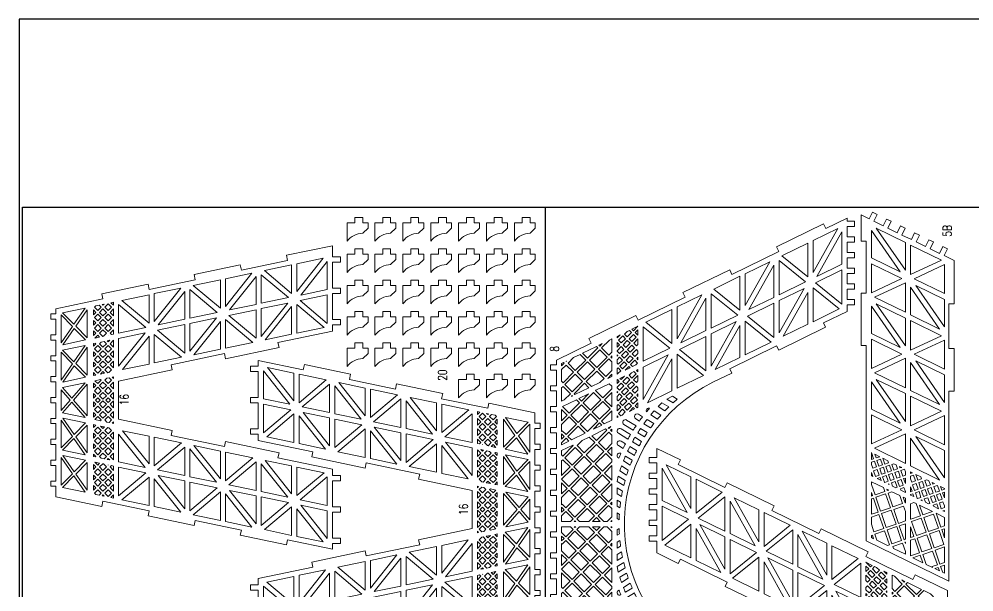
# Model space of a CAD drawing. Header units: millimetres. Extents: x 6136 to 7046, y 1563 to 2173.
# Drawn here: x 6136 to 6684, y 1844 to 2173 of the extents above; entities that cross this region are included whole.
import ezdxf
from ezdxf.enums import TextEntityAlignment as Align

# ---------------------------------------------------------------- set-up
doc = ezdxf.new("R2010")
doc.units = ezdxf.units.MM
doc.header["$LTSCALE"] = 0.5
doc.layers.get('0').update_dxf_attribs({"color": 255})
doc.layers.add('0 @ 1', color=255, linetype='Continuous')
doc.styles.add('Annotative', font='romans.shx', dxfattribs={"width": 0.75})

# ---------------------------------------------------------------- blocks, each defined once
blk = doc.blocks.new('A$C0E6B544E')
at = {"color": 1, "linetype": 'Continuous', "lineweight": 15}
for points in [[(167.96, 4.5), (167.96, 0), (164.96, 0), (164.96, 4.5), (149.96, 4.5), (149.96, 0), (146.96, 0), (146.96, 4.5), (131.96, 4.5), (131.96, 0), (128.96, 0), (128.96, 4.5), (125.33, 4.5), (118.79, 35.8), (115.85, 35.19), (109.43, 65.88), (112.37, 66.49), (105.95, 97.18), (103.01, 96.57), (96.59, 127.26), (74.71, 127.26), (68.29, 96.57), (65.36, 97.18), (58.94, 66.49), (61.88, 65.88), (55.46, 35.19), (52.52, 35.8), (45.97, 4.5), (42.35, 4.5), (42.35, 0), (39.35, 0), (39.35, 4.5), (24.35, 4.5), (24.35, 0), (21.35, 0), (21.35, 4.5), (6.35, 4.5), (6.35, 0), (3.35, 0), (3.35, 4.5), (0, 4.5), (5.41, 30.36), (2.47, 30.97), (8.01, 57.44), (10.94, 56.83), (16.48, 83.3), (13.54, 83.91), (19.08, 110.38), (22.02, 109.77), (27.55, 136.24), (24.62, 136.85), (30.15, 163.32), (36.15, 163.32), (36.15, 166.26), (39.15, 166.26), (39.15, 163.32), (48.15, 163.32), (48.15, 166.26), (51.15, 166.26), (51.15, 163.32), (60.15, 163.32), (60.15, 166.26), (63.15, 166.26), (63.15, 163.32), (72.15, 163.32), (72.15, 166.26), (75.15, 166.26), (75.15, 163.32), (84.15, 163.32), (84.15, 166.26), (87.15, 166.26), (87.15, 163.32), (96.15, 163.32), (96.15, 166.26), (99.15, 166.26), (99.15, 163.32), (108.15, 163.32), (108.15, 166.26), (111.15, 166.26), (111.15, 163.32), (120.15, 163.32), (120.15, 166.26), (123.15, 166.26), (123.15, 163.32), (132.15, 163.32), (132.15, 166.26), (135.15, 166.26), (135.15, 163.32), (138.09, 163.32), (143.75, 136.24), (146.69, 136.85), (152.23, 110.38), (149.29, 109.77), (154.83, 83.3), (157.76, 83.91), (163.3, 57.44), (160.36, 56.83), (165.9, 30.36), (168.84, 30.97), (174.37, 4.5)], [(35.47, 159.45), (42.11, 152.92), (32.74, 146.39)], [(36.73, 160.32), (52.73, 160.32), (43.36, 153.79)], [(44.45, 152.72), (53.82, 159.25), (51.09, 146.2)], [(63.57, 152.92), (54.2, 146.39), (56.93, 159.45)], [(58.18, 160.32), (74.19, 160.32), (64.82, 153.79)], [(65.91, 152.72), (75.28, 159.25), (72.54, 146.2)], [(84.51, 154.18), (75.68, 146.54), (78.39, 159.48)], [(85.65, 155.17), (91.6, 160.32), (79.71, 160.32)], [(86.8, 154.18), (95.63, 146.54), (92.92, 159.48)], [(105.4, 152.72), (96.03, 159.25), (98.76, 146.2)], [(106.49, 153.79), (97.12, 160.32), (113.13, 160.32)], [(107.74, 152.92), (117.11, 146.39), (114.38, 159.45)], [(126.85, 152.72), (117.49, 159.25), (120.22, 146.2)], [(127.94, 153.79), (118.57, 160.32), (134.58, 160.32)], [(135.83, 159.45), (129.19, 152.92), (138.56, 146.39)], [(49.84, 145.32), (33.83, 145.32), (43.2, 151.85)], [(71.29, 145.32), (55.28, 145.32), (64.65, 151.85)], [(76.57, 145.32), (94.73, 145.32), (85.65, 153.19)], [(100.01, 145.32), (116.02, 145.32), (106.65, 151.85)], [(121.47, 145.32), (137.48, 145.32), (128.11, 151.85)], [(31.09, 138.48), (31.5, 140.44), (32.25, 141.2), (34.19, 139.26), (32.25, 137.32)], [(33.31, 136.26), (35.25, 138.2), (37.19, 136.26), (35.25, 134.32)], [(33.87, 141.69), (36.63, 141.69), (35.25, 140.32)], [(36.31, 139.26), (38.25, 141.2), (40.19, 139.26), (38.25, 137.32)], [(39.31, 136.26), (41.25, 138.2), (43.19, 136.26), (41.25, 134.32)], [(39.87, 141.69), (42.63, 141.69), (41.25, 140.32)], [(42.31, 139.26), (44.25, 141.2), (46.19, 139.26), (44.25, 137.32)], [(45.31, 136.26), (47.25, 138.2), (49.04, 136.4), (48.96, 136.03), (47.25, 134.32)], [(45.87, 141.69), (48.63, 141.69), (47.25, 140.32)], [(48.31, 139.26), (49.99, 140.94), (49.41, 138.16)], [(51.94, 135.62), (52.28, 137.22), (53.25, 138.2), (55.19, 136.26), (53.25, 134.32)], [(52.98, 140.59), (53.21, 141.69), (54.63, 141.69), (53.25, 140.32)], [(54.31, 139.26), (56.25, 141.2), (58.19, 139.26), (56.25, 137.32)], [(57.31, 136.26), (59.25, 138.2), (61.19, 136.26), (59.25, 134.32)], [(57.87, 141.69), (60.63, 141.69), (59.25, 140.32)], [(60.31, 139.26), (62.25, 141.2), (64.19, 139.26), (62.25, 137.32)], [(63.31, 136.26), (65.25, 138.2), (67.19, 136.26), (65.25, 134.32)], [(63.87, 141.69), (66.63, 141.69), (65.25, 140.32)], [(66.31, 139.26), (68.25, 141.2), (70.19, 139.26), (68.25, 137.32)], [(69.31, 136.26), (70.77, 137.72), (70.27, 135.3)], [(69.87, 141.69), (71.6, 141.69), (71.33, 140.4), (71.25, 140.32)], [(73.84, 137.73), (74.51, 140.94), (76.19, 139.26), (74.25, 137.32)], [(75.31, 136.26), (77.25, 138.2), (79.19, 136.26), (77.25, 134.32)], [(75.87, 141.69), (78.63, 141.69), (77.25, 140.32)], [(82.19, 139.26), (80.25, 137.32), (78.31, 139.26), (80.25, 141.2)], [(83.25, 138.2), (85.19, 136.26), (83.25, 134.32), (81.31, 136.26)], [(83.25, 140.32), (81.87, 141.69), (84.63, 141.69)], [(85.65, 140.6), (87, 139.26), (85.65, 137.91), (84.31, 139.26)], [(88.06, 138.2), (86.12, 136.26), (88.06, 134.32), (90, 136.26)], [(88.06, 140.32), (89.43, 141.69), (86.68, 141.69)], [(89.12, 139.26), (91.06, 137.32), (93, 139.26), (91.06, 141.2)], [(96, 136.26), (94.06, 138.2), (92.12, 136.26), (94.06, 134.32)], [(95.43, 141.69), (92.68, 141.69), (94.06, 140.32)], [(97.47, 137.73), (96.8, 140.94), (95.12, 139.26), (97.06, 137.32)], [(101.43, 141.69), (99.7, 141.69), (99.97, 140.4), (100.06, 140.32)], [(102, 136.26), (100.54, 137.72), (101.04, 135.3)], [(105, 139.26), (103.06, 141.2), (101.12, 139.26), (103.06, 137.32)], [(108, 136.26), (106.06, 138.2), (104.12, 136.26), (106.06, 134.32)], [(107.43, 141.69), (104.68, 141.69), (106.06, 140.32)], [(111, 139.26), (109.06, 141.2), (107.12, 139.26), (109.06, 137.32)], [(114, 136.26), (112.06, 138.2), (110.12, 136.26), (112.06, 134.32)], [(113.43, 141.69), (110.68, 141.69), (112.06, 140.32)], [(117, 139.26), (115.06, 141.2), (113.12, 139.26), (115.06, 137.32)], [(119.36, 135.62), (119.03, 137.22), (118.06, 138.2), (116.12, 136.26), (118.06, 134.32)], [(118.32, 140.59), (118.09, 141.69), (116.68, 141.69), (118.06, 140.32)], [(123, 139.26), (121.32, 140.94), (121.9, 138.16)], [(126, 136.26), (124.06, 138.2), (122.26, 136.4), (122.34, 136.03), (124.06, 134.32)], [(125.43, 141.69), (122.68, 141.69), (124.06, 140.32)], [(129, 139.26), (127.06, 141.2), (125.12, 139.26), (127.06, 137.32)], [(132, 136.26), (130.06, 138.2), (128.12, 136.26), (130.06, 134.32)], [(131.43, 141.69), (128.68, 141.69), (130.06, 140.32)], [(135, 139.26), (133.06, 141.2), (131.12, 139.26), (133.06, 137.32)], [(138, 136.26), (136.06, 138.2), (134.12, 136.26), (136.06, 134.32)], [(137.43, 141.69), (134.68, 141.69), (136.06, 140.32)], [(139.06, 137.32), (137.12, 139.26), (139.06, 141.2), (139.81, 140.44), (140.22, 138.48)], [(29.37, 130.26), (31.19, 130.26), (29.68, 131.76)], [(30.31, 133.26), (32.25, 135.2), (34.19, 133.26), (32.25, 131.32)], [(30.72, 136.73), (31.19, 136.26), (30.47, 135.54)], [(33.31, 130.26), (35.25, 132.2), (37.19, 130.26)], [(36.31, 133.26), (38.25, 135.2), (40.19, 133.26), (38.25, 131.32)], [(39.31, 130.26), (41.25, 132.2), (43.19, 130.26)], [(42.31, 133.26), (44.25, 135.2), (46.19, 133.26), (44.25, 131.32)], [(45.31, 130.26), (47.25, 132.2), (48, 131.44), (47.76, 130.26)], [(48.31, 133.26), (48.4, 133.35), (48.37, 133.2)], [(52.19, 133.26), (51.25, 132.32), (51.58, 133.87)], [(51.31, 130.26), (53.25, 132.2), (55.19, 130.26)], [(54.31, 133.26), (56.25, 135.2), (58.19, 133.26), (56.25, 131.32)], [(57.31, 130.26), (59.25, 132.2), (61.19, 130.26)], [(60.31, 133.26), (62.25, 135.2), (64.19, 133.26), (62.25, 131.32)], [(63.31, 130.26), (65.25, 132.2), (67.19, 130.26)], [(66.31, 133.26), (68.25, 135.2), (69.9, 133.55), (69.75, 132.81), (68.25, 131.32)], [(72.8, 132.77), (73.06, 134), (74.25, 135.2), (76.19, 133.26), (74.25, 131.32)], [(75.31, 130.26), (77.25, 132.2), (79.19, 130.26)], [(78.31, 133.26), (80.25, 135.2), (82.19, 133.26), (80.25, 131.32)], [(81.31, 130.26), (83.25, 132.2), (85.19, 130.26)], [(87, 133.26), (85.65, 134.6), (84.31, 133.26), (85.65, 131.91)], [(90, 130.26), (88.06, 132.2), (86.12, 130.26)], [(93, 133.26), (91.06, 135.2), (89.12, 133.26), (91.06, 131.32)], [(96, 130.26), (94.06, 132.2), (92.12, 130.26)], [(98.51, 132.77), (98.25, 134), (97.06, 135.2), (95.12, 133.26), (97.06, 131.32)], [(105, 133.26), (103.06, 135.2), (101.41, 133.55), (101.56, 132.81), (103.06, 131.32)], [(108, 130.26), (106.06, 132.2), (104.12, 130.26)], [(111, 133.26), (109.06, 135.2), (107.12, 133.26), (109.06, 131.32)], [(114, 130.26), (112.06, 132.2), (110.12, 130.26)], [(117, 133.26), (115.06, 135.2), (113.12, 133.26), (115.06, 131.32)], [(120, 130.26), (118.06, 132.2), (116.12, 130.26)], [(119.12, 133.26), (120.05, 132.32), (119.73, 133.87)], [(123, 133.26), (122.9, 133.35), (122.94, 133.2)], [(126, 130.26), (124.06, 132.2), (123.3, 131.44), (123.55, 130.26)], [(129, 133.26), (127.06, 135.2), (125.12, 133.26), (127.06, 131.32)], [(132, 130.26), (130.06, 132.2), (128.12, 130.26)], [(135, 133.26), (133.06, 135.2), (131.12, 133.26), (133.06, 131.32)], [(138, 130.26), (136.06, 132.2), (134.12, 130.26)], [(141, 133.26), (139.06, 135.2), (137.12, 133.26), (139.06, 131.32)], [(140.59, 136.73), (140.12, 136.26), (140.83, 135.54)], [(141.62, 131.76), (140.12, 130.26), (141.94, 130.26)], [(30.7, 127.26), (47.13, 127.26), (43.86, 111.62)], [(47.01, 112.05), (50.19, 127.26), (66.17, 127.26)], [(73.19, 130.26), (72.28, 130.26), (72.43, 131.01)], [(98.87, 131.01), (99.03, 130.26), (98.12, 130.26)], [(124.29, 112.05), (121.11, 127.26), (105.14, 127.26)], [(140.61, 127.26), (124.18, 127.26), (127.45, 111.62)], [(28.35, 125.39), (25.09, 109.8), (41.47, 109.8)], [(68.1, 124.96), (64.93, 109.8), (49, 109.8)], [(122.31, 109.8), (106.37, 109.8), (103.2, 124.96)], [(129.83, 109.8), (146.22, 109.8), (142.96, 125.39)], [(24.46, 106.8), (21.29, 91.63), (40.39, 106.8)], [(23.22, 89.34), (42.38, 104.54), (39.2, 89.34)], [(58.69, 89.34), (42.26, 89.34), (45.53, 104.97)], [(61.04, 91.2), (47.92, 106.8), (64.3, 106.8)], [(110.26, 91.2), (123.39, 106.8), (107, 106.8)], [(112.61, 89.34), (129.04, 89.34), (125.77, 104.97)], [(148.08, 89.34), (128.93, 104.54), (132.11, 89.34)], [(130.91, 106.8), (150.02, 91.63), (146.85, 106.8)], [(19.79, 84.47), (16.53, 68.88), (32.91, 68.88)], [(22.14, 86.34), (38.57, 86.34), (35.3, 70.7)], [(38.46, 71.13), (41.64, 86.34), (57.61, 86.34)], [(59.54, 84.04), (56.37, 68.88), (40.44, 68.88)], [(130.87, 68.88), (114.93, 68.88), (111.76, 84.04)], [(132.85, 71.13), (129.67, 86.34), (113.69, 86.34)], [(149.16, 86.34), (132.74, 86.34), (136.01, 70.7)], [(138.39, 68.88), (154.78, 68.88), (151.52, 84.47)], [(15.9, 65.88), (12.73, 50.72), (31.84, 65.88)], [(52.48, 50.28), (39.36, 65.88), (55.75, 65.88)], [(118.82, 50.28), (131.95, 65.88), (115.56, 65.88)], [(139.47, 65.88), (158.58, 50.72), (155.4, 65.88)], [(14.66, 48.42), (33.82, 63.62), (30.64, 48.42)], [(50.13, 48.42), (33.7, 48.42), (36.98, 64.05)], [(121.17, 48.42), (137.6, 48.42), (134.33, 64.05)], [(156.64, 48.42), (137.49, 63.62), (140.67, 48.42)], [(13.58, 45.42), (30.01, 45.42), (26.74, 29.78)], [(29.9, 30.21), (33.08, 45.42), (49.05, 45.42)], [(141.41, 30.21), (138.23, 45.42), (122.25, 45.42)], [(157.72, 45.42), (141.29, 45.42), (144.56, 29.78)], [(11.23, 43.55), (7.97, 27.96), (24.36, 27.96)], [(50.99, 43.12), (47.82, 27.96), (31.88, 27.96)], [(139.42, 27.96), (123.49, 27.96), (120.32, 43.12)], [(146.95, 27.96), (163.33, 27.96), (160.07, 43.55)], [(7.34, 24.96), (4.17, 9.8), (23.28, 24.96)], [(6.11, 7.5), (25.26, 22.7), (22.08, 7.5)], [(41.58, 7.5), (25.15, 7.5), (28.42, 23.14)], [(43.93, 9.37), (47.19, 24.96), (30.8, 24.96)], [(140.5, 24.96), (124.12, 24.96), (127.38, 9.37)], [(142.89, 23.14), (146.16, 7.5), (129.73, 7.5)], [(165.2, 7.5), (146.04, 22.7), (149.22, 7.5)], [(148.03, 24.96), (167.13, 9.8), (163.96, 24.96)]]:
    blk.add_lwpolyline(points, close=True, dxfattribs=at)
blk = doc.blocks.new('A$C32842ADA')
at = {"color": 1, "linetype": 'Continuous', "lineweight": 15}
for points in [[(89.97, 71.71), (92.39, 70.52), (79.2, 43.58), (76.78, 44.76), (63.59, 17.81), (66.01, 16.63), (60, 4.34), (53.16, 4.34), (53.16, 0), (50.16, 0), (50.16, 4.34), (44.16, 4.34), (44.16, 0), (41.16, 0), (41.16, 4.34), (35.16, 4.34), (35.16, 0), (32.16, 0), (32.16, 4.34), (26.16, 4.34), (26.16, 0), (23.16, 0), (23.16, 4.34), (17.16, 4.34), (17.16, 0), (14.16, 0), (14.16, 4.34), (8.16, 4.34), (8.16, 0), (5.16, 0), (5.16, 4.34), (0, 4.34), (6.59, 17.81), (9.29, 16.5), (22.48, 43.44), (19.78, 44.76), (32.97, 71.71), (35.66, 70.39), (48.85, 97.33), (46.16, 98.65), (59.34, 125.6), (62.04, 124.28), (75.23, 151.22), (72.53, 152.54), (81.66, 171.18), (87.66, 171.18), (87.66, 174.55), (90.66, 174.55), (90.66, 171.18), (99.66, 171.18), (99.66, 174.55), (102.66, 174.55), (102.66, 171.18), (111.66, 171.18), (111.66, 174.55), (114.66, 174.55), (114.66, 171.18), (123.66, 171.18), (123.66, 174.55), (126.66, 174.55), (126.66, 171.18), (135.66, 171.18), (135.66, 174.55), (138.66, 174.55), (138.66, 171.18), (147.66, 171.18), (147.66, 174.55), (150.66, 174.55), (150.66, 171.18), (159.66, 171.18), (159.66, 174.55), (162.66, 174.55), (162.66, 171.18), (171.66, 171.18), (171.66, 174.55), (174.66, 174.55), (174.66, 171.18), (183.66, 171.18), (183.66, 174.55), (186.66, 174.55), (186.66, 171.18), (195.66, 171.18), (195.66, 174.55), (198.66, 174.55), (198.66, 171.18), (207.66, 171.18), (207.66, 174.55), (210.66, 174.55), (210.66, 171.18), (219.66, 171.18), (219.66, 174.55), (222.66, 174.55), (222.66, 171.18), (231.66, 171.18), (231.66, 174.55), (234.66, 174.55), (234.66, 171.18), (243.66, 171.18), (243.66, 174.55), (246.66, 174.55), (246.66, 171.18), (255.66, 171.18), (255.66, 174.55), (258.66, 174.55), (258.66, 171.18), (267.66, 171.18), (267.66, 174.55), (270.66, 174.55), (270.66, 171.18), (273.32, 171.18), (283.08, 151.22), (285.78, 152.54), (298.97, 125.6), (296.27, 124.28), (309.46, 97.33), (312.15, 98.65), (325.34, 71.71), (322.65, 70.39), (335.84, 43.44), (338.53, 44.76), (351.72, 17.81), (349.02, 16.5), (354.97, 4.34), (353.16, 4.34), (353.16, 0), (350.16, 0), (350.16, 4.34), (344.16, 4.34), (344.16, 0), (341.16, 0), (341.16, 4.34), (335.16, 4.34), (335.16, 0), (332.16, 0), (332.16, 4.34), (326.16, 4.34), (326.16, 0), (323.16, 0), (323.16, 4.34), (317.16, 4.34), (317.16, 0), (314.16, 0), (314.16, 4.34), (308.16, 4.34), (308.16, 0), (305.16, 0), (305.16, 4.34), (301.31, 4.34), (294.72, 17.81), (292.3, 16.63), (279.11, 43.58), (281.53, 44.76), (268.34, 71.71), (265.92, 70.52), (260.62, 81.36, 0.60009), (100.65, 86.91), (99.18, 83.9), (96.56, 85.18)], [(121.91, 132.41, 1), (119.35, 130.85), (122.65, 125.44, -0.007415), (125.16, 127.08)], [(126.97, 135.62, 1), (124.41, 134.06), (127.72, 128.64, -0.007415), (130.33, 130.13)], [(134.02, 135.62, 1), (131.46, 134.06), (133, 131.54, -0.007441), (135.7, 132.88)], [(145.71, 133.81, -0.00782), (148.62, 134.81), (151.03, 130.86, 0.008215), (148.11, 129.89)], [(151.59, 135.74), (154.73, 136.34), (157.05, 132.54, 0.008362), (154.02, 131.75)], [(158.27, 136.34), (161.78, 136.34), (163.31, 133.84, 0.008557), (160.16, 133.24)], [(169.83, 134.72), (168.83, 136.34), (165.36, 136.34), (166.58, 134.34, -0.008718)], [(172.75, 136.34), (175.88, 136.34), (176.61, 135.15, 0.008169), (173.55, 135.02)], [(184.76, 135.02, 0.008169), (181.7, 135.15), (182.43, 136.34), (185.57, 136.34)], [(191.73, 134.34), (192.95, 136.34), (189.48, 136.34), (188.49, 134.72, -0.008718)], [(198.15, 133.24, 0.008557), (195, 133.84), (196.53, 136.34), (200.04, 136.34)], [(204.29, 131.75, 0.008362), (201.26, 132.54), (203.58, 136.34), (206.72, 135.74)], [(212.6, 133.81, 0.00782), (209.69, 134.81), (207.28, 130.86, -0.008215), (210.2, 129.89)], [(224.29, 135.62, -1), (226.85, 134.06), (225.31, 131.54, 0.007441), (222.61, 132.88)], [(231.34, 135.62, -1), (233.9, 134.06), (230.59, 128.64, 0.007415), (227.98, 130.13)], [(236.41, 132.41, -1), (238.97, 130.85), (235.67, 125.44, 0.007415), (233.15, 127.08)], [(118.61, 125.67, 1), (116.05, 124.11), (117.5, 121.73, -0.007443), (119.92, 123.53)], [(129.28, 126.08, -0.007642), (131.89, 127.56), (134.24, 123.72, 0.008009), (131.63, 122.24)], [(229.03, 126.08, 0.007642), (226.42, 127.56), (224.07, 123.72, -0.008009), (226.68, 122.24)], [(239.7, 125.67, -1), (242.26, 124.11), (240.81, 121.73, 0.007443), (238.4, 123.53)], [(119.07, 119.16, -0.007673), (121.48, 120.96), (123.84, 117.11, 0.008045), (121.43, 115.29)], [(124.21, 122.87, -0.007642), (126.72, 124.51), (129.07, 120.67, 0.008009), (126.56, 119.03)], [(234.1, 122.87, 0.007642), (231.59, 124.51), (229.24, 120.67, -0.008009), (231.75, 119.03)], [(239.24, 119.16, 0.007673), (236.83, 120.96), (234.48, 117.11, -0.008045), (236.88, 115.29)], [(114.7, 119.5, 0.006804), (112.6, 117.72, -0.657445)], [(114.15, 115.08, -0.007737), (116.46, 117.06), (118.83, 113.18, 0.008119), (116.53, 111.18)], [(244.16, 115.08, 0.007737), (241.86, 117.06), (239.49, 113.18, -0.008119), (241.78, 111.18)], [(245.71, 117.72, 0.006804), (243.62, 119.5, -0.657445)], [(109.45, 110.64), (111.86, 106.69, -0.008235), (114.05, 108.87), (112.02, 112.2, 0.116204), (111.53, 112.69, 0.007426), (109.45, 110.65, 0.002431)], [(248.86, 110.65, 0.007426), (246.78, 112.69, 0.116204), (246.3, 112.2), (244.26, 108.87, -0.008235), (246.45, 106.69), (248.86, 110.64, 0.002431)]]:
    blk.add_lwpolyline(points, format="xyb", close=True, dxfattribs=at)
for points in [[(84.92, 154.35), (81.68, 157.58), (83.51, 161.32), (86.69, 164.5), (90.88, 160.31)], [(85.6, 165.59), (85.63, 165.56), (85.54, 165.47)], [(88.25, 168.18), (86.87, 168.18), (86.3, 167.01), (86.69, 166.62)], [(97.1, 168.18), (97.93, 167.36), (91.94, 161.37), (87.75, 165.56), (90.37, 168.18)], [(98.99, 166.3), (103.18, 162.11), (97.19, 156.12), (93, 160.31)], [(104.24, 163.17), (100.05, 167.36), (100.87, 168.18), (108.52, 168.18), (107.81, 166.74)], [(111.62, 167.71), (115.45, 163.88), (109.49, 157.92), (107.7, 159.7)], [(119.75, 168.18), (113.27, 168.18), (116.51, 164.94)], [(121.76, 159.69), (117.57, 163.88), (121.87, 168.18), (125.89, 168.18), (125.54, 167.83), (127.72, 165.65)], [(126.86, 154.59), (130.77, 162.6), (128.78, 164.59), (122.82, 158.63)], [(127.31, 168.18), (130.25, 168.18), (128.78, 166.71)], [(131.47, 164.03), (133.51, 168.18), (132.37, 168.18), (129.84, 165.65)], [(139.29, 168.18), (140.02, 167.45), (134.03, 161.46), (133.71, 161.78), (136.85, 168.18)], [(141.08, 166.39), (145.27, 162.2), (139.28, 156.21), (135.09, 160.4)], [(151.25, 168.18), (142.87, 168.18), (142.14, 167.45), (146.33, 163.26)], [(153.35, 168.16), (157.54, 163.97), (151.58, 158.01), (147.39, 162.2)], [(161.75, 168.18), (155.45, 168.18), (158.6, 165.03)], [(163.85, 159.78), (159.66, 163.97), (163.87, 168.18), (168.08, 168.18), (167.73, 167.83), (169.82, 165.75)], [(164.91, 158.72), (170.88, 164.69), (175.07, 160.5), (169.1, 154.53)], [(172.25, 168.18), (169.5, 168.18), (170.88, 166.81)], [(177.66, 168.18), (174.37, 168.18), (171.94, 165.75), (176.13, 161.56), (177.66, 163.09)], [(182.18, 161.56), (186.37, 165.75), (183.94, 168.18), (180.66, 168.18), (180.66, 163.09)], [(193.4, 158.72), (187.43, 164.69), (183.25, 160.5), (189.21, 154.53)], [(187.43, 166.81), (188.81, 168.18), (186.06, 168.18)], [(194.46, 159.78), (198.65, 163.97), (194.44, 168.18), (190.23, 168.18), (190.58, 167.83), (188.5, 165.75)], [(199.71, 165.03), (202.86, 168.18), (196.56, 168.18)], [(204.96, 168.16), (200.77, 163.97), (206.73, 158.01), (210.92, 162.2)], [(211.98, 163.26), (216.17, 167.45), (215.44, 168.18), (207.06, 168.18)], [(217.23, 166.39), (213.04, 162.2), (219.03, 156.21), (223.22, 160.4)], [(219.03, 168.18), (218.29, 167.45), (224.28, 161.46), (224.6, 161.78), (221.46, 168.18)], [(228.47, 165.65), (225.94, 168.18), (224.8, 168.18), (226.84, 164.03)], [(235.49, 158.63), (229.53, 164.59), (227.54, 162.6), (231.46, 154.59)], [(229.53, 166.71), (228.06, 168.18), (231, 168.18)], [(236.55, 159.69), (240.74, 163.88), (236.44, 168.18), (232.42, 168.18), (232.77, 167.83), (230.59, 165.65)], [(241.8, 164.94), (245.05, 168.18), (238.56, 168.18)], [(246.69, 167.71), (242.86, 163.88), (248.83, 157.92), (250.61, 159.7)], [(254.08, 163.17), (258.26, 167.36), (257.44, 168.18), (249.79, 168.18), (250.5, 166.74)], [(259.33, 166.3), (255.14, 162.11), (261.12, 156.12), (265.31, 160.31)], [(261.21, 168.18), (260.39, 167.36), (266.37, 161.37), (270.56, 165.56), (267.94, 168.18)], [(273.4, 154.35), (276.63, 157.58), (274.81, 161.32), (271.62, 164.5), (267.43, 160.31)], [(271.62, 166.62), (272.02, 167.01), (271.44, 168.18), (270.06, 168.18)], [(272.71, 165.59), (272.68, 165.56), (272.77, 165.47)], [(90.17, 149.1), (85.98, 153.29), (91.94, 159.25), (96.13, 155.06)], [(104.24, 161.05), (104.77, 160.52), (100.83, 152.48), (98.25, 155.06)], [(105.46, 161.94), (105.3, 162.11), (105.78, 162.59)], [(116.51, 162.82), (120.7, 158.63), (114.74, 152.67), (110.55, 156.86)], [(129.1, 152.35), (131.07, 156.38), (134.03, 159.34), (138.22, 155.15), (132.26, 149.19)], [(146.33, 161.14), (150.52, 156.95), (144.53, 150.96), (140.34, 155.15)], [(158.6, 162.91), (162.79, 158.72), (156.83, 152.76), (152.64, 156.95)], [(177.66, 152.59), (174.35, 149.28), (170.16, 153.47), (176.13, 159.44), (177.66, 157.91)], [(177.66, 160.03), (177.19, 160.5), (177.66, 160.97)], [(181.12, 160.5), (180.66, 160.97), (180.66, 160.03)], [(183.96, 149.28), (188.15, 153.47), (182.18, 159.44), (180.66, 157.91), (180.66, 152.59)], [(199.71, 162.91), (195.52, 158.72), (201.48, 152.76), (205.67, 156.95)], [(211.98, 161.14), (207.79, 156.95), (213.78, 150.96), (217.97, 155.15)], [(229.21, 152.35), (227.24, 156.38), (224.28, 159.34), (220.09, 155.15), (226.05, 149.19)], [(241.8, 162.82), (237.61, 158.63), (243.58, 152.67), (247.76, 156.86)], [(252.85, 161.94), (253.01, 162.11), (252.53, 162.59)], [(254.08, 161.05), (253.55, 160.52), (257.48, 152.48), (260.06, 155.06)], [(268.15, 149.1), (272.34, 153.29), (266.37, 159.25), (262.18, 155.06)], [(77.89, 147.32), (77.06, 148.15), (80.98, 156.16), (83.86, 153.29)], [(95.42, 143.85), (91.23, 148.04), (97.19, 154), (100.13, 151.05), (97.75, 146.18)], [(109.49, 155.8), (113.68, 151.61), (107.69, 145.62), (103.5, 149.81)], [(107.01, 158.27), (108.43, 156.86), (104.29, 152.72)], [(121.76, 157.57), (125.95, 153.38), (119.99, 147.42), (115.8, 151.61)], [(133.32, 148.13), (139.28, 154.09), (143.47, 149.9), (137.51, 143.94)], [(151.58, 155.89), (155.77, 151.7), (149.78, 145.71), (145.59, 149.9)], [(163.85, 157.66), (168.04, 153.47), (162.08, 147.51), (157.89, 151.7)], [(194.46, 157.66), (190.27, 153.47), (196.23, 147.51), (200.42, 151.7)], [(206.73, 155.89), (202.54, 151.7), (208.53, 145.71), (212.72, 149.9)], [(224.99, 148.13), (219.03, 154.09), (214.84, 149.9), (220.8, 143.94)], [(236.55, 157.57), (232.36, 153.38), (238.33, 147.42), (242.51, 151.61)], [(248.83, 155.8), (244.64, 151.61), (250.62, 145.62), (254.81, 149.81)], [(251.3, 158.27), (249.89, 156.86), (254.02, 152.72)], [(262.9, 143.85), (267.09, 148.04), (261.12, 154), (258.18, 151.05), (260.56, 146.18)], [(280.42, 147.32), (281.25, 148.15), (277.33, 156.16), (274.46, 153.29)], [(83.14, 142.07), (78.95, 146.26), (84.92, 152.23), (89.11, 148.04)], [(99.92, 139.34), (101.41, 139.34), (106.63, 144.56), (102.44, 148.75), (102.26, 148.57), (98.46, 140.81)], [(114.74, 150.55), (118.93, 146.36), (112.94, 140.37), (108.75, 144.56)], [(122.24, 145.16), (124.53, 149.84), (121.05, 146.36)], [(124.48, 142.92), (128.4, 150.93), (131.2, 148.13), (125.24, 142.17)], [(138.57, 142.88), (144.53, 148.84), (148.72, 144.65), (143.41, 139.34), (142.11, 139.34)], [(156.83, 150.64), (161.02, 146.45), (155.03, 140.46), (150.84, 144.65)], [(163.14, 146.45), (169.1, 152.41), (173.29, 148.22), (167.33, 142.26)], [(177.66, 145.98), (175.41, 148.22), (177.66, 150.47)], [(182.9, 148.22), (180.66, 150.47), (180.66, 145.98)], [(195.17, 146.45), (189.21, 152.41), (185.02, 148.22), (190.98, 142.26)], [(201.48, 150.64), (197.29, 146.45), (203.28, 140.46), (207.47, 144.65)], [(219.74, 142.88), (213.78, 148.84), (209.59, 144.65), (214.9, 139.34), (216.2, 139.34)], [(233.83, 142.92), (229.91, 150.93), (227.11, 148.13), (233.08, 142.17)], [(237.26, 146.36), (233.78, 149.84), (236.07, 145.16)], [(243.58, 150.55), (239.39, 146.36), (245.37, 140.37), (249.56, 144.56)], [(259.85, 140.81), (256.06, 148.57), (255.87, 148.75), (251.68, 144.56), (256.9, 139.34), (258.39, 139.34)], [(275.17, 142.07), (279.36, 146.26), (273.4, 152.23), (269.21, 148.04)], [(73.44, 140.75), (72.75, 139.34), (80.41, 139.34), (82.08, 141.01), (77.89, 145.2)], [(76.37, 146.73), (76.83, 146.26), (75.47, 144.91)], [(85.87, 139.34), (90.91, 139.34), (94.36, 142.79), (90.17, 146.98), (84.2, 141.01)], [(103.53, 139.34), (111.85, 139.34), (107.69, 143.5)], [(121.54, 143.74), (119.39, 139.34), (114.03, 139.34), (119.99, 145.3)], [(126.3, 141.11), (132.26, 147.07), (136.45, 142.88), (132.91, 139.34), (128.06, 139.34)], [(153.97, 139.4), (153.91, 139.34), (145.53, 139.34), (149.78, 143.59)], [(166.27, 141.2), (164.41, 139.34), (156.16, 139.34), (156.09, 139.4), (162.08, 145.39)], [(177.66, 142.09), (174.91, 139.34), (170.25, 139.34), (168.39, 141.2), (174.35, 147.16), (177.66, 143.86)], [(183.4, 139.34), (188.06, 139.34), (189.92, 141.2), (183.96, 147.16), (180.66, 143.86), (180.66, 142.09)], [(192.04, 141.2), (193.9, 139.34), (202.16, 139.34), (202.22, 139.4), (196.23, 145.39)], [(204.34, 139.4), (204.4, 139.34), (212.78, 139.34), (208.53, 143.59)], [(232.01, 141.11), (226.05, 147.07), (221.86, 142.88), (225.4, 139.34), (230.25, 139.34)], [(238.33, 145.3), (244.28, 139.34), (238.92, 139.34), (236.77, 143.74)], [(250.62, 143.5), (246.46, 139.34), (254.78, 139.34)], [(274.11, 141.01), (268.15, 146.98), (263.96, 142.79), (267.4, 139.34), (272.44, 139.34)], [(280.42, 145.2), (276.23, 141.01), (277.9, 139.34), (285.56, 139.34), (284.87, 140.75)], [(281.94, 146.73), (281.48, 146.26), (282.84, 144.91)], [(82.53, 139.34), (83.75, 139.34), (83.14, 139.95)], [(95.42, 141.73), (95.52, 141.62), (94.4, 139.34), (93.03, 139.34)], [(97.74, 139.34), (97.8, 139.34), (97.76, 139.38)], [(124.18, 141.11), (123.04, 139.97), (123.79, 141.5)], [(125.24, 140.05), (125.94, 139.34), (124.53, 139.34)], [(137.51, 141.82), (139.99, 139.34), (135.03, 139.34)], [(167.33, 140.14), (168.13, 139.34), (166.53, 139.34)], [(177.66, 139.34), (177.03, 139.34), (177.66, 139.97)], [(181.28, 139.34), (180.66, 139.97), (180.66, 139.34)], [(190.98, 140.14), (190.18, 139.34), (191.78, 139.34)], [(220.8, 141.82), (218.32, 139.34), (223.28, 139.34)], [(233.08, 140.05), (232.37, 139.34), (233.78, 139.34)], [(234.14, 141.11), (235.27, 139.97), (234.53, 141.5)], [(260.55, 139.38), (260.51, 139.34), (260.57, 139.34)], [(262.9, 141.73), (262.79, 141.62), (263.91, 139.34), (265.28, 139.34)], [(275.17, 139.95), (274.56, 139.34), (275.78, 139.34)], [(69.1, 128.03), (67.83, 129.29), (68.41, 130.47), (69.98, 132.04), (71.55, 130.48)], [(71.28, 136.34), (70.44, 134.62), (72.16, 136.34)], [(72.61, 131.54), (71.04, 133.1), (73.49, 135.55), (75.06, 133.99)], [(75.23, 128.91), (73.67, 130.48), (76.12, 132.93), (77.68, 131.36)], [(76.12, 135.05), (74.83, 136.34), (77.41, 136.34)], [(78.74, 132.43), (77.18, 133.99), (79.53, 136.34), (79.73, 136.34), (81.2, 134.88)], [(81.37, 129.8), (79.8, 131.36), (82.26, 133.82), (83.82, 132.25)], [(82.26, 135.94), (81.85, 136.34), (82.66, 136.34)], [(84.88, 133.31), (83.32, 134.88), (84.78, 136.34), (86.75, 136.34), (87.33, 135.76)], [(87.51, 130.69), (85.94, 132.25), (88.39, 134.7), (89.96, 133.14)], [(89.29, 128.9), (88.57, 129.63), (90.68, 131.74)], [(91.02, 134.2), (89.45, 135.76), (90.03, 136.34), (92.93, 136.34), (92.72, 135.9)], [(95.45, 134.67), (96.09, 134.02), (94.22, 132.16)], [(96.27, 128.95), (94.7, 130.51), (97.15, 132.96), (98.72, 131.4)], [(97.15, 135.09), (96.15, 136.09), (96.27, 136.34), (98.41, 136.34)], [(99.78, 132.46), (98.21, 134.02), (100.53, 136.34), (100.8, 136.34), (102.23, 134.91)], [(102.4, 129.84), (100.84, 131.4), (103.29, 133.85), (104.86, 132.29)], [(103.29, 135.97), (102.92, 136.34), (103.66, 136.34)], [(105.92, 133.35), (104.35, 134.91), (105.78, 136.34), (107.82, 136.34), (108.37, 135.8)], [(108.54, 130.72), (106.98, 132.29), (109.43, 134.74), (110.99, 133.17)], [(111.17, 128.1), (109.6, 129.66), (112.05, 132.11), (113.62, 130.55)], [(112.05, 134.23), (110.49, 135.8), (111.03, 136.34), (114.16, 136.34)], [(116.5, 133.43), (116.91, 134.28), (115.56, 135.62), (113.11, 133.17), (114.68, 131.61)], [(117.61, 135.7), (117.92, 136.34), (116.97, 136.34)], [(241.34, 136.34), (240.39, 136.34), (240.7, 135.7)], [(243.63, 131.61), (245.2, 133.17), (242.75, 135.62), (241.4, 134.28), (241.81, 133.43)], [(246.26, 134.23), (247.82, 135.8), (247.28, 136.34), (244.15, 136.34)], [(247.15, 128.1), (248.71, 129.66), (246.26, 132.11), (244.69, 130.55)], [(249.77, 130.72), (251.34, 132.29), (248.88, 134.74), (247.32, 133.17)], [(252.4, 133.35), (253.96, 134.91), (252.53, 136.34), (250.49, 136.34), (249.94, 135.8)], [(255.91, 129.84), (257.47, 131.4), (255.02, 133.85), (253.46, 132.29)], [(255.02, 135.97), (255.39, 136.34), (254.65, 136.34)], [(258.53, 132.46), (260.1, 134.02), (257.78, 136.34), (257.51, 136.34), (256.08, 134.91)], [(262.04, 128.95), (263.61, 130.51), (261.16, 132.96), (259.59, 131.4)], [(261.16, 135.09), (262.16, 136.09), (262.04, 136.34), (259.9, 136.34)], [(262.86, 134.67), (262.22, 134.02), (264.09, 132.16)], [(267.29, 134.2), (268.86, 135.76), (268.28, 136.34), (265.38, 136.34), (265.6, 135.9)], [(269.02, 128.9), (269.75, 129.63), (267.63, 131.74)], [(270.81, 130.69), (272.37, 132.25), (269.92, 134.7), (268.35, 133.14)], [(273.43, 133.31), (275, 134.88), (273.53, 136.34), (271.56, 136.34), (270.98, 135.76)], [(276.94, 129.8), (278.51, 131.36), (276.06, 133.82), (274.49, 132.25)], [(276.06, 135.94), (276.46, 136.34), (275.65, 136.34)], [(279.57, 132.43), (281.13, 133.99), (278.78, 136.34), (278.58, 136.34), (277.12, 134.88)], [(283.08, 128.91), (284.64, 130.48), (282.19, 132.93), (280.63, 131.36)], [(282.19, 135.05), (283.48, 136.34), (280.9, 136.34)], [(285.7, 131.54), (287.27, 133.1), (284.82, 135.55), (283.25, 133.99)], [(286.15, 136.34), (287.87, 134.62), (287.03, 136.34)], [(289.22, 128.03), (290.48, 129.29), (289.9, 130.47), (288.33, 132.04), (286.76, 130.48)], [(67.14, 127.87), (68.03, 126.97), (65.41, 124.34)], [(71.72, 125.4), (70.16, 126.97), (72.61, 129.42), (74.17, 127.85)], [(72.78, 124.34), (75.23, 126.79), (76.8, 125.23), (75.91, 124.34)], [(77.86, 126.29), (76.29, 127.85), (78.74, 130.3), (80.31, 128.74)], [(79.8, 124.34), (78.92, 125.23), (81.37, 127.68), (82.93, 126.11), (81.16, 124.34)], [(83.99, 127.18), (82.43, 128.74), (84.88, 131.19), (86.45, 129.63)], [(86.62, 124.55), (85.05, 126.11), (87.51, 128.57), (88.59, 127.48), (87.68, 125.61)], [(92.76, 125.44), (91.53, 126.66), (92.19, 128), (93.64, 129.45), (95.21, 127.89)], [(93.85, 124.34), (93.82, 124.38), (96.27, 126.83), (97.83, 125.26), (96.91, 124.34)], [(98.89, 126.32), (97.33, 127.89), (99.78, 130.34), (101.34, 128.77)], [(100.87, 124.34), (99.95, 125.26), (102.4, 127.71), (103.97, 126.15), (102.16, 124.34)], [(105.03, 127.21), (103.46, 128.77), (105.92, 131.23), (107.48, 129.66)], [(107.65, 124.59), (106.09, 126.15), (108.54, 128.6), (110.11, 127.04)], [(112.99, 126.27), (112.23, 127.04), (114.46, 129.27)], [(245.32, 126.27), (246.09, 127.04), (243.85, 129.27)], [(250.66, 124.59), (252.22, 126.15), (249.77, 128.6), (248.21, 127.04)], [(253.28, 127.21), (254.85, 128.77), (252.4, 131.23), (250.83, 129.66)], [(257.44, 124.34), (258.36, 125.26), (255.91, 127.71), (254.34, 126.15), (256.15, 124.34)], [(259.42, 126.32), (260.98, 127.89), (258.53, 130.34), (256.97, 128.77)], [(264.46, 124.34), (264.5, 124.38), (262.04, 126.83), (260.48, 125.26), (261.4, 124.34)], [(265.56, 125.44), (266.78, 126.66), (266.12, 128), (264.67, 129.45), (263.1, 127.89)], [(271.69, 124.55), (273.26, 126.11), (270.81, 128.57), (269.72, 127.48), (270.63, 125.61)], [(274.32, 127.18), (275.88, 128.74), (273.43, 131.19), (271.87, 129.63)], [(278.51, 124.34), (279.39, 125.23), (276.94, 127.68), (275.38, 126.11), (277.15, 124.34)], [(280.45, 126.29), (282.02, 127.85), (279.57, 130.3), (278, 128.74)], [(285.53, 124.34), (283.08, 126.79), (281.51, 125.23), (282.4, 124.34)], [(286.59, 125.4), (288.16, 126.97), (285.7, 129.42), (284.14, 127.85)], [(291.18, 127.87), (290.28, 126.97), (292.9, 124.34)], [(85.59, 121.34), (78.14, 106.12), (65.87, 121.34)], [(69.1, 125.91), (70.66, 124.34), (67.53, 124.34)], [(107.51, 121.34), (81.91, 107), (88.93, 121.34)], [(83.99, 125.05), (84.71, 124.34), (83.28, 124.34)], [(90.84, 125.23), (91.7, 124.38), (91.66, 124.34), (90.4, 124.34)], [(105.03, 125.09), (105.78, 124.34), (104.28, 124.34)], [(112.3, 124.85), (112.05, 124.34), (109.53, 124.34), (111.17, 125.98)], [(247.15, 125.98), (248.78, 124.34), (246.26, 124.34), (246.02, 124.85)], [(250.8, 121.34), (276.4, 107), (269.38, 121.34)], [(253.28, 125.09), (252.53, 124.34), (254.03, 124.34)], [(267.47, 125.23), (266.62, 124.38), (266.65, 124.34), (267.91, 124.34)], [(272.72, 121.34), (280.17, 106.12), (292.44, 121.34)], [(274.32, 125.05), (273.6, 124.34), (275.03, 124.34)], [(289.22, 125.91), (287.65, 124.34), (290.78, 124.34)], [(63.21, 119.85), (75.32, 104.84), (55.87, 104.84)], [(109.42, 118.97), (102.51, 104.84), (84.2, 104.84)], [(274.11, 104.84), (255.81, 104.84), (248.89, 118.97)], [(295.1, 119.85), (283, 104.84), (302.45, 104.84)], [(109.51, 104.17), (107.29, 107.8), (105.73, 104.6), (107.44, 101.79)], [(248.8, 104.17), (251.02, 107.8), (252.58, 104.6), (250.87, 101.79)], [(47.48, 87.71), (54.4, 101.84), (72.71, 101.84)], [(74.99, 99.68), (67.97, 85.34), (49.39, 85.34)], [(78.76, 100.56), (91.04, 85.34), (71.31, 85.34)], [(101.04, 101.84), (93.69, 86.83), (81.59, 101.84)], [(276.72, 101.84), (264.62, 86.83), (257.27, 101.84)], [(279.55, 100.56), (267.28, 85.34), (287, 85.34)], [(283.32, 99.68), (290.34, 85.34), (308.92, 85.34)], [(285.61, 101.84), (303.91, 101.84), (310.83, 87.71)], [(59.05, 67.12), (46.78, 82.34), (66.5, 82.34)], [(62.83, 68), (69.84, 82.34), (88.43, 82.34)], [(295.49, 68), (288.47, 82.34), (269.89, 82.34)], [(299.26, 67.12), (311.53, 82.34), (291.81, 82.34)], [(44.13, 80.85), (56.23, 65.84), (36.78, 65.84)], [(90.34, 79.97), (83.42, 65.84), (65.11, 65.84)], [(293.2, 65.84), (274.89, 65.84), (267.98, 79.97)], [(314.18, 80.85), (302.08, 65.84), (321.53, 65.84)], [(28.39, 48.71), (35.31, 62.84), (53.62, 62.84)], [(55.9, 60.68), (48.89, 46.34), (30.3, 46.34)], [(59.68, 61.56), (71.95, 46.34), (52.23, 46.34)], [(74.6, 47.83), (62.5, 62.84), (81.95, 62.84)], [(283.71, 47.83), (295.81, 62.84), (276.36, 62.84)], [(298.64, 61.56), (286.36, 46.34), (306.09, 46.34)], [(302.41, 60.68), (309.43, 46.34), (328.01, 46.34)], [(304.69, 62.84), (323, 62.84), (329.92, 48.71)], [(25.04, 41.85), (37.14, 26.84), (17.69, 26.84)], [(39.97, 28.12), (27.69, 43.34), (47.42, 43.34)], [(43.74, 29), (50.76, 43.34), (69.34, 43.34)], [(71.25, 40.97), (64.33, 26.84), (46.02, 26.84)], [(312.29, 26.84), (293.98, 26.84), (287.06, 40.97)], [(314.57, 29), (307.55, 43.34), (288.97, 43.34)], [(318.35, 28.12), (330.62, 43.34), (310.89, 43.34)], [(333.27, 41.85), (321.17, 26.84), (340.62, 26.84)], [(16.22, 23.84), (9.31, 9.71), (34.53, 23.84)], [(33.14, 7.34), (52.86, 7.34), (40.59, 22.56)], [(55.52, 8.83), (43.41, 23.84), (62.86, 23.84)], [(302.8, 8.83), (314.9, 23.84), (295.45, 23.84)], [(317.72, 22.56), (305.45, 7.34), (325.17, 7.34)], [(323.78, 23.84), (349, 9.71), (342.09, 23.84)], [(11.22, 7.34), (36.82, 21.68), (29.8, 7.34)], [(347.09, 7.34), (321.49, 21.68), (328.51, 7.34)]]:
    blk.add_lwpolyline(points, close=True, dxfattribs=at)
for points in [[(141.26, 135.32), (141.07, 135.62, 0.968496), (138.47, 134.14, -0.007487), (141.26, 135.32)], [(140.04, 131.56, -0.007729), (142.84, 132.72), (145.22, 128.82, 0.00811), (142.41, 127.68), (140.04, 131.56)], [(218.27, 131.56, 0.007729), (215.47, 132.72), (213.09, 128.82, -0.00811), (215.9, 127.68), (218.27, 131.56)], [(217.05, 135.32), (217.24, 135.62, -0.968496), (219.85, 134.14, 0.007487), (217.05, 135.32)], [(134.57, 128.98, -0.007671), (137.27, 130.3), (139.63, 126.44, 0.008043), (136.92, 125.12), (134.57, 128.98)], [(223.75, 128.98, 0.007671), (221.04, 130.3), (218.68, 126.44, -0.008043), (221.39, 125.12), (223.75, 128.98)]]:
    blk.add_lwpolyline(points, format="xyb", dxfattribs=at)
blk = doc.blocks.new('A$C0B21658D')
at = {"color": 1, "linetype": 'Continuous', "lineweight": 15}
for points in [[(208.18, 48.83), (212.08, 46.92), (210.76, 44.22), (206.86, 46.13), (204.23, 40.74), (208.12, 38.83), (206.81, 36.14), (202.91, 38.05), (200.27, 32.66), (204.17, 30.75), (202.85, 28.06), (198.95, 29.96), (196.31, 24.57), (200.21, 22.67), (198.89, 19.97), (194.99, 21.88), (192.36, 16.49), (196.26, 14.58), (194.94, 11.89), (191.04, 13.8), (188.4, 8.41), (192.3, 6.5), (190.98, 3.8), (187.08, 5.71), (184.29, 0), (159.5, 0), (159.5, 3), (133.7, 3), (133.7, 0), (109.25, 0), (109.25, 3), (0, 3), (23.23, 50.46), (135.45, 50.46), (135.45, 53.46), (165.45, 53.46), (165.45, 50.46), (195.45, 50.46), (195.45, 53.46), (210.45, 53.46)], [(20.98, 37.16), (28.99, 39.91), (27.07, 45.51), (23.56, 44.31), (20.6, 38.27)], [(26.58, 46.93), (24.49, 46.21), (25.1, 47.46), (26.4, 47.46)], [(28, 47.42), (28.12, 47.46), (27.99, 47.46)], [(38.38, 43.13), (30.41, 40.39), (28.49, 46), (32.75, 47.46), (36.9, 47.46)], [(47.78, 46.35), (39.8, 43.61), (38.49, 47.46), (47.4, 47.46)], [(48.27, 44.93), (40.29, 42.19), (42.21, 36.59), (50.19, 39.32)], [(49.2, 46.83), (51.02, 47.46), (48.99, 47.46)], [(51.61, 39.81), (53.84, 40.58), (57.21, 47.46), (55.64, 47.46), (49.69, 45.42)], [(58.99, 44.27), (57.86, 41.95), (59.58, 42.55)], [(60.16, 46.67), (60.55, 47.46), (62.46, 47.46)], [(63.56, 46.25), (60.29, 45.13), (61, 43.03), (64.28, 44.16)], [(68.98, 45.77), (65.7, 44.64), (64.98, 46.74), (67.09, 47.46), (68.4, 47.46)], [(69.47, 44.35), (66.19, 43.22), (66.9, 41.13), (70.18, 42.26)], [(84.68, 28.01), (76.4, 45.73), (67.73, 28.01)], [(70.4, 46.25), (73.91, 47.46), (69.99, 47.46)], [(71.6, 42.74), (72.98, 45.55), (70.89, 44.83)], [(87.07, 29.99), (95.62, 47.46), (78.91, 47.46)], [(98.96, 47.46), (90.91, 31.01), (114.69, 47.46)], [(107.81, 28.01), (115.98, 44.7), (91.85, 28.01)], [(119.82, 45.73), (111.15, 28.01), (128.1, 28.01)], [(130.49, 29.99), (139.04, 47.46), (122.33, 47.46)], [(142.38, 47.46), (134.33, 31.01), (158.11, 47.46)], [(151.23, 28.01), (159.4, 44.7), (135.27, 28.01)], [(163.24, 45.73), (154.57, 28.01), (171.52, 28.01)], [(173.91, 29.99), (182.46, 47.46), (165.75, 47.46)], [(177.75, 31.01), (185.8, 47.46), (201.53, 47.46)], [(178.69, 28.01), (194.65, 28.01), (202.82, 44.7)], [(23.39, 30.14), (31.4, 32.88), (29.48, 38.49), (21.47, 35.74)], [(38.87, 41.71), (30.89, 38.97), (32.82, 33.37), (40.79, 36.1)], [(52.09, 38.39), (52.91, 38.67), (52.37, 37.57)], [(60.07, 41.13), (56.92, 40.05), (56.84, 39.87), (57.51, 37.91), (60.79, 39.03)], [(64.77, 42.74), (61.49, 41.61), (62.21, 39.52), (65.49, 40.64)], [(65.97, 39.23), (62.69, 38.1), (63.41, 36.01), (66.69, 37.13)], [(67.39, 39.71), (68.11, 37.62), (69.29, 38.03), (70.67, 40.84)], [(20.05, 35.26), (18.94, 34.88), (15.58, 28.01), (17.19, 28.01), (21.97, 29.65)], [(41.28, 34.69), (33.3, 31.95), (34.65, 28.01), (40.08, 28.01), (43.2, 29.08)], [(42.7, 35.17), (44.62, 29.57), (49.23, 31.15), (51.44, 35.67), (50.67, 37.91)], [(56.58, 36), (54.62, 35.33), (53.75, 33.56), (54.01, 32.79), (57.29, 33.91)], [(55.9, 37.96), (55.55, 37.24), (56.09, 37.42)], [(61.27, 37.62), (58, 36.49), (58.71, 34.4), (61.99, 35.52)], [(62.48, 34.1), (59.2, 32.98), (59.92, 30.89), (63.2, 32.01)], [(67.18, 35.71), (63.9, 34.59), (64.61, 32.5), (66.99, 33.31), (67.58, 34.53)], [(22.46, 28.23), (21.81, 28.01), (22.53, 28.01)], [(24.12, 28.01), (33.07, 28.01), (31.88, 31.46), (23.87, 28.72)], [(45.15, 28.01), (47.69, 28.01), (48.3, 29.24), (45.11, 28.15)], [(53.08, 30.88), (52.31, 30.62), (51.03, 28.01), (51.53, 28.01), (53.8, 28.79)], [(57.78, 32.49), (54.5, 31.37), (55.22, 29.28), (58.5, 30.4)], [(58.98, 28.98), (56.15, 28.01), (59.32, 28.01)], [(63.68, 30.59), (60.4, 29.47), (60.9, 28.01), (62.98, 28.01), (64.4, 28.5)], [(65.43, 30.12), (66.05, 31.41), (65.1, 31.08)], [(14.98, 19.41), (10.64, 17.92), (13.49, 23.75)], [(16.4, 19.89), (24.38, 22.63), (23.56, 25.01), (14.65, 25.01)], [(25.8, 23.11), (31.33, 25.01), (25.15, 25.01)], [(28.2, 16.09), (36.21, 18.84), (34.29, 24.44), (26.28, 21.7)], [(35.95, 25.01), (35.71, 24.93), (37.63, 19.32), (44.61, 21.72), (45.27, 23.05), (44.6, 25.01)], [(46.18, 25.01), (46.23, 25.01), (46.2, 24.96)], [(50.79, 22.25), (47.69, 21.19), (47.57, 20.94), (48.23, 19.03), (51.51, 20.16)], [(49.85, 25.01), (49.57, 25.01), (48.63, 23.09), (50.31, 23.67)], [(51.72, 24.15), (54.22, 25.01), (51.43, 25.01)], [(55.49, 23.86), (52.21, 22.74), (52.93, 20.64), (56.21, 21.77)], [(60.35, 25.01), (58.85, 25.01), (56.91, 24.35), (57.63, 22.25), (60.91, 23.38)], [(82.23, 25.01), (66.27, 25.01), (58.1, 8.32)], [(61.39, 21.96), (58.11, 20.83), (58.83, 18.74), (60.06, 19.16), (61.41, 21.91)], [(75.12, 5.57), (83.17, 22.01), (59.39, 5.57)], [(62.32, 23.86), (62.37, 23.88), (62.93, 25.01), (61.93, 25.01)], [(95.17, 5.57), (87.01, 23.04), (78.46, 5.57)], [(97.68, 7.3), (106.35, 25.01), (89.4, 25.01)], [(109.69, 25.01), (101.52, 8.32), (125.65, 25.01)], [(118.54, 5.57), (126.59, 22.01), (102.81, 5.57)], [(130.43, 23.04), (121.88, 5.57), (138.59, 5.57)], [(141.1, 7.3), (149.77, 25.01), (132.82, 25.01)], [(153.11, 25.01), (144.94, 8.32), (169.07, 25.01)], [(161.96, 5.57), (170.01, 22.01), (146.23, 5.57)], [(173.85, 23.04), (165.3, 5.57), (182.01, 5.57)], [(176.24, 25.01), (193.19, 25.01), (184.52, 7.3)], [(15.47, 17.99), (17.39, 12.38), (9.41, 9.65), (8.41, 12.56), (7.94, 12.4), (9.71, 16.01)], [(18.81, 12.87), (26.78, 15.6), (24.86, 21.21), (16.89, 18.47)], [(30.61, 9.07), (38.62, 11.81), (36.7, 17.42), (28.69, 14.67)], [(38.12, 17.9), (43.68, 19.81), (40.02, 12.34)], [(47.3, 17.13), (45.39, 16.47), (44.49, 14.64), (44.74, 13.91), (48.02, 15.03)], [(46.64, 19.04), (46.32, 18.38), (46.81, 18.55)], [(52, 18.74), (48.72, 17.61), (49.43, 15.52), (52.71, 16.64)], [(56.69, 20.35), (53.41, 19.22), (54.13, 17.13), (57.41, 18.25)], [(57.9, 16.84), (54.62, 15.71), (55.34, 13.62), (57.76, 14.45), (58.32, 15.6)], [(6.03, 8.49), (7.99, 9.16), (7.32, 11.13)], [(9.9, 8.23), (10.81, 5.57), (19.73, 5.57), (17.88, 10.96)], [(21.22, 5.85), (29.19, 8.58), (27.27, 14.19), (19.29, 11.45)], [(43.8, 12), (43.08, 11.76), (41.7, 8.95), (44.52, 9.91)], [(48.5, 13.61), (45.22, 12.49), (45.94, 10.4), (49.22, 11.52)], [(53.2, 15.23), (49.92, 14.1), (50.64, 12.01), (53.92, 13.13)], [(54.4, 11.71), (51.12, 10.59), (51.84, 8.5), (55.12, 9.62)], [(56.17, 11.2), (56.82, 12.54), (55.82, 12.2)], [(8.48, 7.74), (9.23, 5.57), (4.6, 5.57), (5.09, 6.58)], [(29.68, 7.16), (30.23, 5.57), (25.02, 5.57)], [(36.71, 5.57), (39.06, 10.38), (31.1, 7.65), (31.81, 5.57)], [(40.47, 6.42), (40.76, 5.57), (40.05, 5.57)], [(45.01, 8.49), (41.73, 7.37), (42.35, 5.57), (43.29, 5.57), (45.73, 6.4)], [(49.71, 10.1), (46.43, 8.98), (47.14, 6.89), (50.42, 8.01)], [(50.91, 6.59), (47.92, 5.57), (51.26, 5.57)], [(53.41, 5.57), (54.52, 7.83), (52.33, 7.08), (52.85, 5.57)]]:
    blk.add_lwpolyline(points, close=True, dxfattribs=at)

msp = doc.modelspace()

# ---------------------------------------------------------------- linework, layer by layer
at = {"color": 6}
msp.add_line((6437.82, 2065.48), (6437.82, 1565.48), dxfattribs=at)
at = {"color": 2}
msp.add_lwpolyline([(6135.82, 1563.48), (7045.82, 1563.48), (7045.82, 2173.48), (6135.82, 2173.48)], close=True, dxfattribs=at)
at = {"color": 6}
msp.add_lwpolyline([(6737.82, 2071.48), (7043.82, 2071.48), (7043.82, 1565.48), (6137.82, 1565.48), (6137.82, 2065.48), (6737.82, 2065.48)], close=True, dxfattribs=at)
at = {"color": 1, "linetype": 'Continuous', "lineweight": 15}
for points in [[(6333.07, 2056.4), (6336.07, 2056.4), (6336.07, 2053.4), (6333.07, 2050.4, 0.236068), (6324.07, 2045.9), (6324.07, 2056.4), (6328.57, 2056.4), (6328.57, 2059.4), (6333.07, 2059.4)], [(6349.07, 2056.4), (6352.07, 2056.4), (6352.07, 2053.4), (6349.07, 2050.4, 0.236068), (6340.07, 2045.9), (6340.07, 2056.4), (6344.57, 2056.4), (6344.57, 2059.4), (6349.07, 2059.4)], [(6365.07, 2056.4), (6368.07, 2056.4), (6368.07, 2053.4), (6365.07, 2050.4, 0.236068), (6356.07, 2045.9), (6356.07, 2056.4), (6360.57, 2056.4), (6360.57, 2059.4), (6365.07, 2059.4)], [(6381.07, 2056.4), (6384.07, 2056.4), (6384.07, 2053.4), (6381.07, 2050.4, 0.236068), (6372.07, 2045.9), (6372.07, 2056.4), (6376.57, 2056.4), (6376.57, 2059.4), (6381.07, 2059.4)], [(6397.07, 2056.4), (6400.07, 2056.4), (6400.07, 2053.4), (6397.07, 2050.4, 0.236068), (6388.07, 2045.9), (6388.07, 2056.4), (6392.57, 2056.4), (6392.57, 2059.4), (6397.07, 2059.4)], [(6413.07, 2056.4), (6416.07, 2056.4), (6416.07, 2053.4), (6413.07, 2050.4, 0.236068), (6404.07, 2045.9), (6404.07, 2056.4), (6408.57, 2056.4), (6408.57, 2059.4), (6413.07, 2059.4)], [(6429.07, 2056.4), (6432.07, 2056.4), (6432.07, 2053.4), (6429.07, 2050.4, 0.236068), (6420.07, 2045.9), (6420.07, 2056.4), (6424.57, 2056.4), (6424.57, 2059.4), (6429.07, 2059.4)], [(6333.07, 2038.4), (6336.07, 2038.4), (6336.07, 2035.4), (6333.07, 2032.4, 0.236068), (6324.07, 2027.9), (6324.07, 2038.4), (6328.57, 2038.4), (6328.57, 2041.4), (6333.07, 2041.4)], [(6349.07, 2038.4), (6352.07, 2038.4), (6352.07, 2035.4), (6349.07, 2032.4, 0.236068), (6340.07, 2027.9), (6340.07, 2038.4), (6344.57, 2038.4), (6344.57, 2041.4), (6349.07, 2041.4)], [(6365.07, 2038.4), (6368.07, 2038.4), (6368.07, 2035.4), (6365.07, 2032.4, 0.236068), (6356.07, 2027.9), (6356.07, 2038.4), (6360.57, 2038.4), (6360.57, 2041.4), (6365.07, 2041.4)], [(6381.07, 2038.4), (6384.07, 2038.4), (6384.07, 2035.4), (6381.07, 2032.4, 0.236068), (6372.07, 2027.9), (6372.07, 2038.4), (6376.57, 2038.4), (6376.57, 2041.4), (6381.07, 2041.4)], [(6397.07, 2038.4), (6400.07, 2038.4), (6400.07, 2035.4), (6397.07, 2032.4, 0.236068), (6388.07, 2027.9), (6388.07, 2038.4), (6392.57, 2038.4), (6392.57, 2041.4), (6397.07, 2041.4)], [(6413.07, 2038.4), (6416.07, 2038.4), (6416.07, 2035.4), (6413.07, 2032.4, 0.236068), (6404.07, 2027.9), (6404.07, 2038.4), (6408.57, 2038.4), (6408.57, 2041.4), (6413.07, 2041.4)], [(6429.07, 2038.4), (6432.07, 2038.4), (6432.07, 2035.4), (6429.07, 2032.4, 0.236068), (6420.07, 2027.9), (6420.07, 2038.4), (6424.57, 2038.4), (6424.57, 2041.4), (6429.07, 2041.4)], [(6333.07, 2020.4), (6336.07, 2020.4), (6336.07, 2017.4), (6333.07, 2014.4, 0.236068), (6324.07, 2009.9), (6324.07, 2020.4), (6328.57, 2020.4), (6328.57, 2023.4), (6333.07, 2023.4)], [(6349.07, 2020.4), (6352.07, 2020.4), (6352.07, 2017.4), (6349.07, 2014.4, 0.236068), (6340.07, 2009.9), (6340.07, 2020.4), (6344.57, 2020.4), (6344.57, 2023.4), (6349.07, 2023.4)], [(6365.07, 2020.4), (6368.07, 2020.4), (6368.07, 2017.4), (6365.07, 2014.4, 0.236068), (6356.07, 2009.9), (6356.07, 2020.4), (6360.57, 2020.4), (6360.57, 2023.4), (6365.07, 2023.4)], [(6381.07, 2020.4), (6384.07, 2020.4), (6384.07, 2017.4), (6381.07, 2014.4, 0.236068), (6372.07, 2009.9), (6372.07, 2020.4), (6376.57, 2020.4), (6376.57, 2023.4), (6381.07, 2023.4)], [(6397.07, 2020.4), (6400.07, 2020.4), (6400.07, 2017.4), (6397.07, 2014.4, 0.236068), (6388.07, 2009.9), (6388.07, 2020.4), (6392.57, 2020.4), (6392.57, 2023.4), (6397.07, 2023.4)], [(6413.07, 2020.4), (6416.07, 2020.4), (6416.07, 2017.4), (6413.07, 2014.4, 0.236068), (6404.07, 2009.9), (6404.07, 2020.4), (6408.57, 2020.4), (6408.57, 2023.4), (6413.07, 2023.4)], [(6429.07, 2020.4), (6432.07, 2020.4), (6432.07, 2017.4), (6429.07, 2014.4, 0.236068), (6420.07, 2009.9), (6420.07, 2020.4), (6424.57, 2020.4), (6424.57, 2023.4), (6429.07, 2023.4)], [(6333.07, 2002.4), (6336.07, 2002.4), (6336.07, 1999.4), (6333.07, 1996.4, 0.236068), (6324.07, 1991.9), (6324.07, 2002.4), (6328.57, 2002.4), (6328.57, 2005.4), (6333.07, 2005.4)], [(6349.07, 2002.4), (6352.07, 2002.4), (6352.07, 1999.4), (6349.07, 1996.4, 0.236068), (6340.07, 1991.9), (6340.07, 2002.4), (6344.57, 2002.4), (6344.57, 2005.4), (6349.07, 2005.4)], [(6365.07, 2002.4), (6368.07, 2002.4), (6368.07, 1999.4), (6365.07, 1996.4, 0.236068), (6356.07, 1991.9), (6356.07, 2002.4), (6360.57, 2002.4), (6360.57, 2005.4), (6365.07, 2005.4)], [(6381.07, 2002.4), (6384.07, 2002.4), (6384.07, 1999.4), (6381.07, 1996.4, 0.236068), (6372.07, 1991.9), (6372.07, 2002.4), (6376.57, 2002.4), (6376.57, 2005.4), (6381.07, 2005.4)], [(6397.07, 2002.4), (6400.07, 2002.4), (6400.07, 1999.4), (6397.07, 1996.4, 0.236068), (6388.07, 1991.9), (6388.07, 2002.4), (6392.57, 2002.4), (6392.57, 2005.4), (6397.07, 2005.4)], [(6413.07, 2002.4), (6416.07, 2002.4), (6416.07, 1999.4), (6413.07, 1996.4, 0.236068), (6404.07, 1991.9), (6404.07, 2002.4), (6408.57, 2002.4), (6408.57, 2005.4), (6413.07, 2005.4)], [(6429.07, 2002.4), (6432.07, 2002.4), (6432.07, 1999.4), (6429.07, 1996.4, 0.236068), (6420.07, 1991.9), (6420.07, 2002.4), (6424.57, 2002.4), (6424.57, 2005.4), (6429.07, 2005.4)], [(6333.07, 1984.4), (6336.07, 1984.4), (6336.07, 1981.4), (6333.07, 1978.4, 0.236068), (6324.07, 1973.9), (6324.07, 1984.4), (6328.57, 1984.4), (6328.57, 1987.4), (6333.07, 1987.4)], [(6349.07, 1984.4), (6352.07, 1984.4), (6352.07, 1981.4), (6349.07, 1978.4, 0.236068), (6340.07, 1973.9), (6340.07, 1984.4), (6344.57, 1984.4), (6344.57, 1987.4), (6349.07, 1987.4)], [(6365.07, 1984.4), (6368.07, 1984.4), (6368.07, 1981.4), (6365.07, 1978.4, 0.236068), (6356.07, 1973.9), (6356.07, 1984.4), (6360.57, 1984.4), (6360.57, 1987.4), (6365.07, 1987.4)], [(6381.07, 1984.4), (6384.07, 1984.4), (6384.07, 1981.4), (6381.07, 1978.4, 0.236068), (6372.07, 1973.9), (6372.07, 1984.4), (6376.57, 1984.4), (6376.57, 1987.4), (6381.07, 1987.4)], [(6397.07, 1984.4), (6400.07, 1984.4), (6400.07, 1981.4), (6397.07, 1978.4, 0.236068), (6388.07, 1973.9), (6388.07, 1984.4), (6392.57, 1984.4), (6392.57, 1987.4), (6397.07, 1987.4)], [(6413.07, 1984.4), (6416.07, 1984.4), (6416.07, 1981.4), (6413.07, 1978.4, 0.236068), (6404.07, 1973.9), (6404.07, 1984.4), (6408.57, 1984.4), (6408.57, 1987.4), (6413.07, 1987.4)], [(6429.07, 1984.4), (6432.07, 1984.4), (6432.07, 1981.4), (6429.07, 1978.4, 0.236068), (6420.07, 1973.9), (6420.07, 1984.4), (6424.57, 1984.4), (6424.57, 1987.4), (6429.07, 1987.4)], [(6397.07, 1966.4), (6400.07, 1966.4), (6400.07, 1963.4), (6397.07, 1960.4, 0.236068), (6388.07, 1955.9), (6388.07, 1966.4), (6392.57, 1966.4), (6392.57, 1969.4), (6397.07, 1969.4)], [(6413.07, 1966.4), (6416.07, 1966.4), (6416.07, 1963.4), (6413.07, 1960.4, 0.236068), (6404.07, 1955.9), (6404.07, 1966.4), (6408.57, 1966.4), (6408.57, 1969.4), (6413.07, 1969.4)], [(6429.07, 1966.4), (6432.07, 1966.4), (6432.07, 1963.4), (6429.07, 1960.4, 0.236068), (6420.07, 1955.9), (6420.07, 1966.4), (6424.57, 1966.4), (6424.57, 1969.4), (6429.07, 1969.4)]]:
    msp.add_lwpolyline(points, format="xyb", close=True, dxfattribs=at)

# ---------------------------------------------------------------- block references
at = {"color": 3, "rotation": 90}
msp.add_blockref('A$C0B21658D', (6672.48, 1850.48), dxfattribs=at)
for name, p, rotation in [('A$C32842ADA', (6615.37, 1704.17), 90), ('A$C0E6B544E', (6320.21, 1868.92), 90), ('A$C0E6B544E', (6268.56, 1977.41), 270), ('A$C32842ADA', (6497.52, 1926.79), 270)]:
    msp.add_blockref(name, p, dxfattribs=dict(rotation=rotation))

# ---------------------------------------------------------------- texts
at = {"layer": '0 @ 1', "color": 3, "style": 'Annotative', "width": 0.75}
for s, p in [('5B', (6668.54, 2051.81)), ('8', (6443.11, 1984.02)), ('20', (6378.83, 1968.92)), ('16', (6196.2, 1954.82)), ('16', (6390.84, 1891.83))]:
    msp.add_text(s, height=5, rotation=90, dxfattribs=at).set_placement(p, align=Align.MIDDLE_CENTER)

doc.saveas('drawing.dxf')
